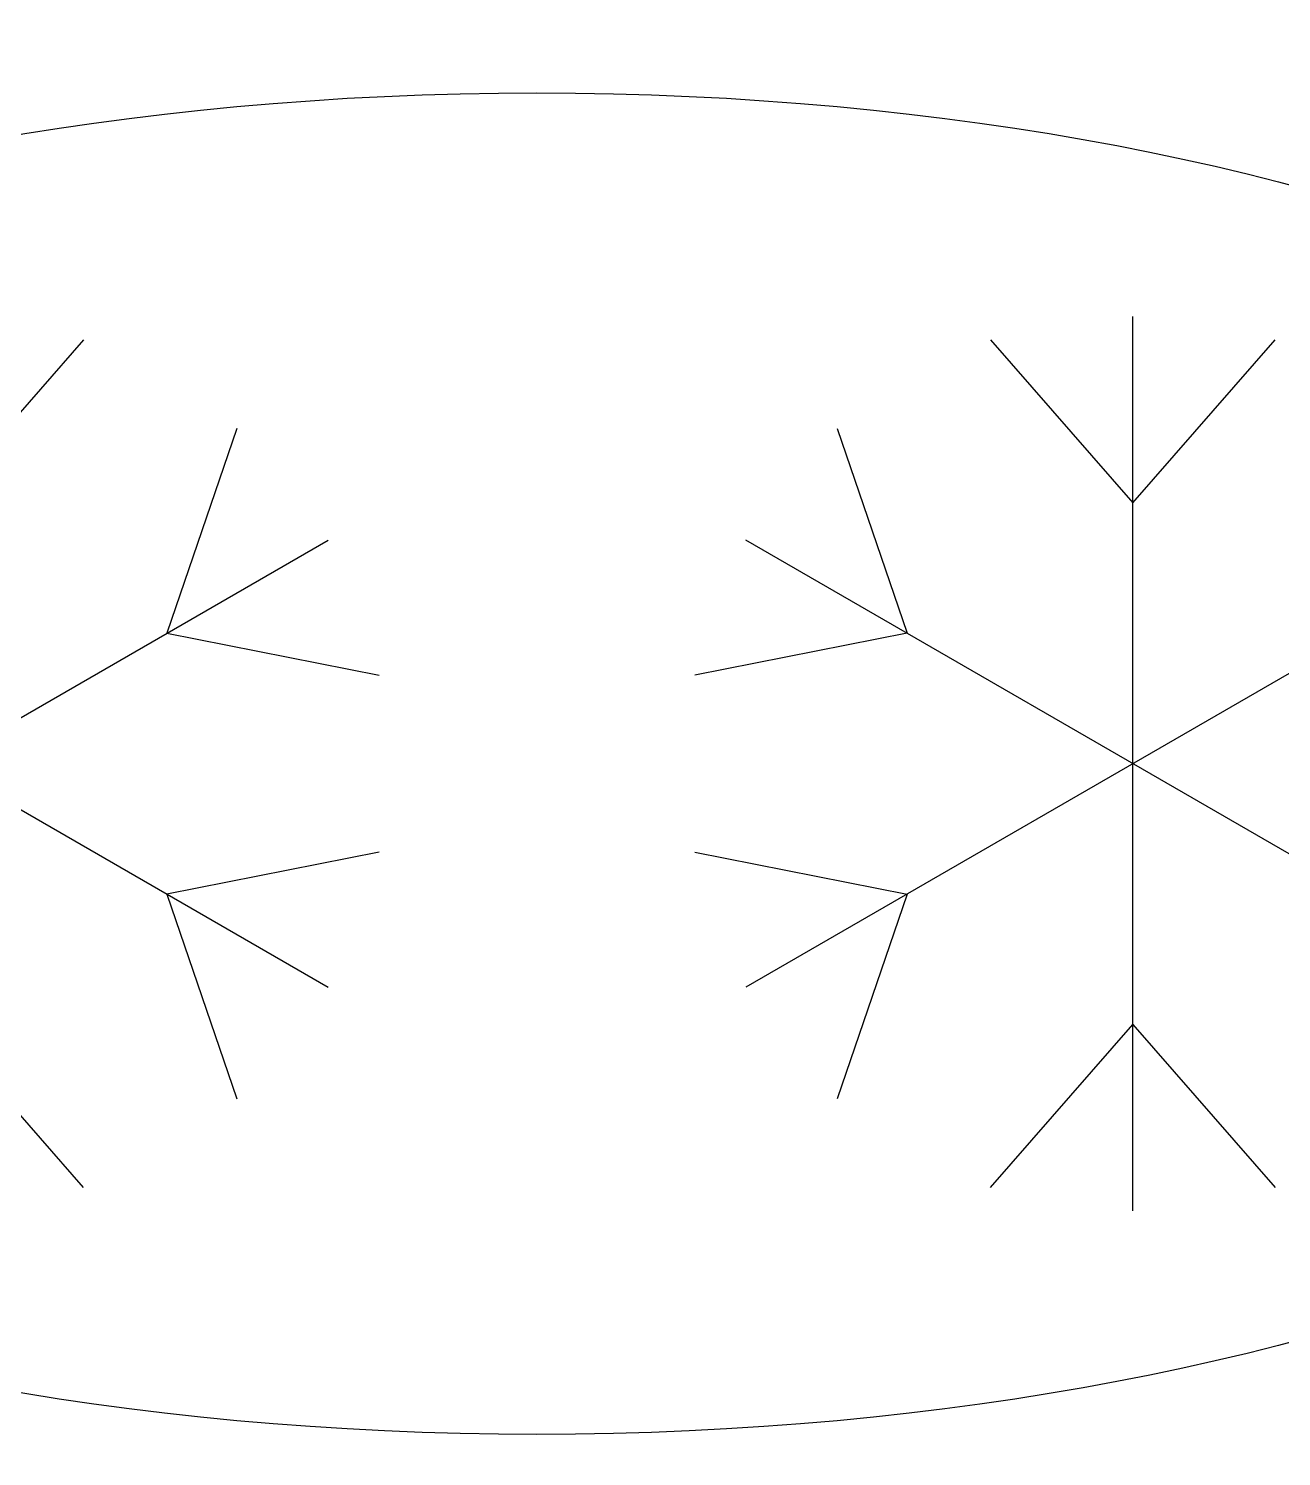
# Model space of a CAD drawing. Extents: x -1 to 1213, y -863 to 1.
# Drawn here: x 881.8 to 1050, y -593 to -401.4 of the extents above; entities that cross this region are included whole.
import ezdxf

# ---------------------------------------------------------------- set-up
doc = ezdxf.new("R2010")
doc.units = 0
doc.layers.add('IQ_200_3D', color=1, linetype='Continuous')
doc.layers.add('IQ_204_2D', color=7, linetype='Continuous')

# ---------------------------------------------------------------- blocks, each defined once
blk = doc.blocks.new('01_Refrigerator_freezer - 01_Refrigerator_freezer-60831-Livello rif_')
at = {"layer": 'IQ_204_2D'}
for p, q in [((80, -60), (80, 60)), ((-60.88, 56.87), (-80, 35)), ((60.88, 56.87), (80, 35)), ((80, 35), (99.12, 56.87)), ((-40.3, 44.99), (-49.69, 17.5)), ((40.3, 44.99), (49.69, 17.5)), ((-131.96, 30), (-28.04, -30)), ((-131.96, -30), (-28.04, 30)), ((131.96, 30), (28.04, -30)), ((131.96, -30), (28.04, 30)), ((-49.69, 17.5), (-21.19, 11.88)), ((49.69, 17.5), (21.19, 11.88)), ((-21.19, -11.88), (-49.69, -17.5)), ((21.19, -11.88), (49.69, -17.5)), ((-49.69, -17.5), (-40.3, -44.99)), ((49.69, -17.5), (40.3, -44.99)), ((-60.88, -56.87), (-80, -35)), ((60.88, -56.87), (80, -35)), ((80, -35), (99.12, -56.87))]:
    blk.add_line(p, q, dxfattribs=at)
blk.add_ellipse((0, 0), major_axis=(200, 0), ratio=0.45, dxfattribs=at)

msp = doc.modelspace()

# ---------------------------------------------------------------- block references
at = {"layer": 'IQ_204_2D'}
msp.add_blockref('01_Refrigerator_freezer - 01_Refrigerator_freezer-60831-Livello rif_', (950, -500), dxfattribs=at)

# ---------------------------------------------------------------- meshes
at = {"layer": 'IQ_200_3D'}
mesh = msp.add_polyface(dxfattribs=at)
corners = [(1, 0, 650), (1, -653, 650), (1199, -653, 650), (1199, 0, 650)]
mesh.append_faces([[corners[k] for k in face] for face in [(0, 1, 2, 3)]])
mesh = msp.add_polyface(dxfattribs=at)
corners = [(1199, -653, 200), (1, -653, 200), (1, 0, 200), (1199, 0, 200)]
mesh.append_faces([[corners[k] for k in face] for face in [(0, 1, 2, 3)]])

doc.saveas('drawing.dxf')
